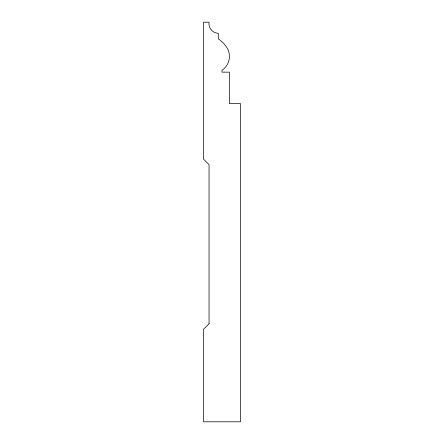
<?xml version="1.0" encoding="UTF-8"?>
<svg xmlns="http://www.w3.org/2000/svg" width="444" height="444" viewBox="0 0 444 444"><rect width="100%" height="100%" fill="white"/><g stroke="black" fill="none" stroke-linecap="round" stroke-linejoin="round"><path stroke-width="0.67" d="M209.052 323.748L203.502 329.298L203.502 421.8L240.498 421.8L240.498 103.602L229.398 103.602L229.398 72.15L222 72.15L222 70.302A16.678 16.678 0 0 0 226.623 47.175A30.014 30.014 0 0 0 218.298 38.85L218.298 33.3A9.668 9.668 0 0 1 209.052 22.2L203.502 22.2L203.502 159.102L209.052 164.652L209.052 323.748"/></g></svg>
